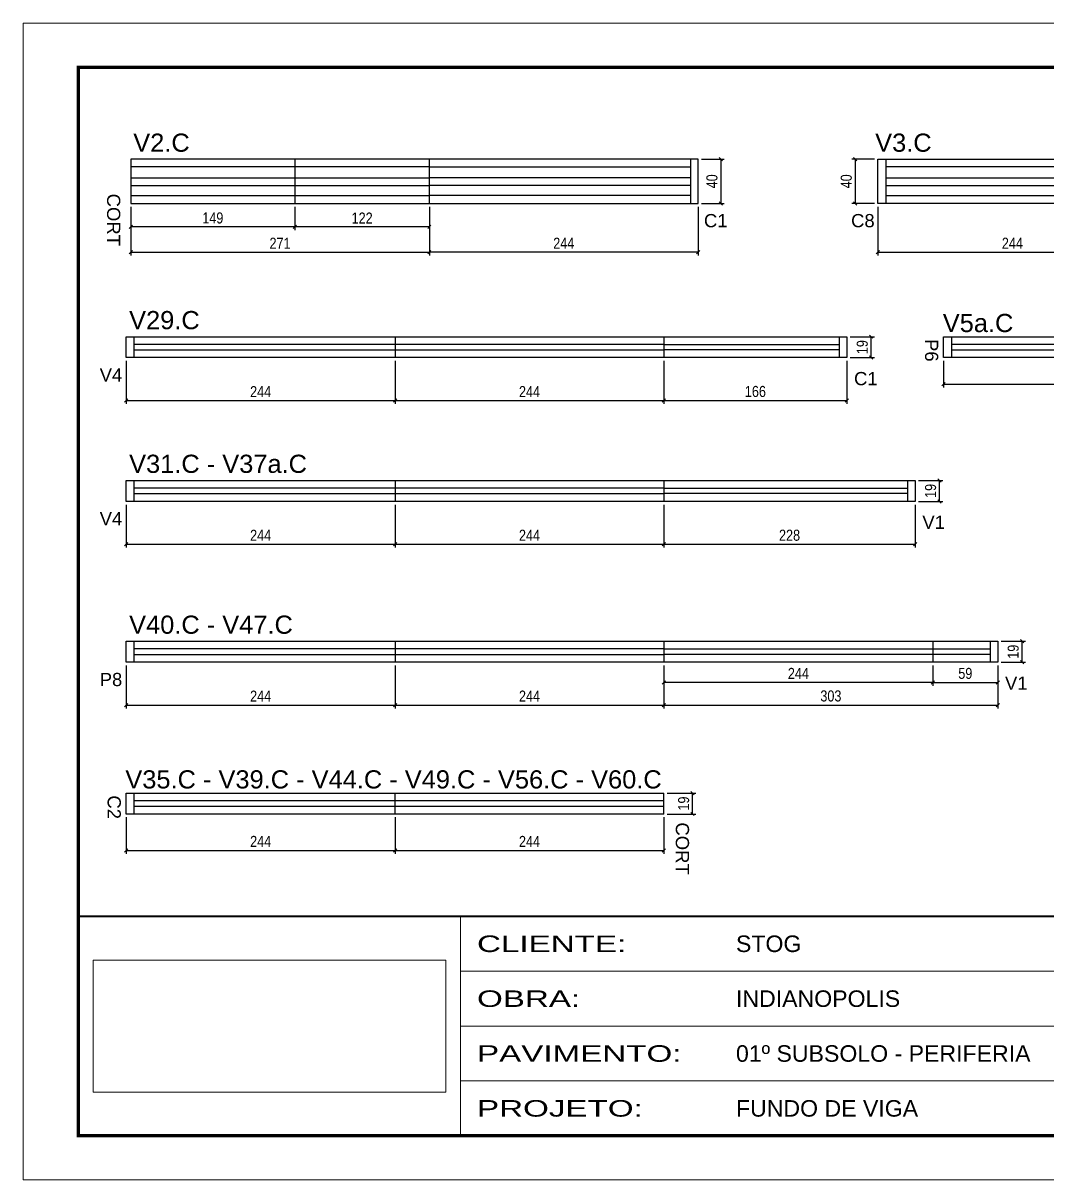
# Model space of a CAD drawing. Extents: x -1206 to 6684, y -2991 to 10691.
# Drawn here: x 71 to 1001, y -2991 to -1941 of the extents above; entities that cross this region are included whole.
import ezdxf
from ezdxf.enums import TextEntityAlignment as Align

# ---------------------------------------------------------------- set-up
doc = ezdxf.new("R2010")
doc.units = 0
doc.linetypes.add('CONTINUO', pattern=[0])
doc.layers.get('0').update_dxf_attribs({"color": 50})
for name, color, linetype in [('5', 5, 'Continuous'), ('COTA', 241, 'Continuous'), ('NOMENCLATURA', 7, 'Continuous'), ('Painéis', 200, 'Continuous'), ('SARR_2.2x7', 40, 'Continuous'), ('TEXTO', 3, 'Continuous')]:
    doc.layers.add(name, color=color, linetype=linetype)
doc.layers.add('Folhas', color=255, linetype='Continuous', lineweight=9)
doc.styles.add('ARIAL', font='arial.ttf')
doc.styles.add('COTA TECNICA', font='techl___.ttf', dxfattribs={"height": 10})
doc.styles.add('COTA TECNICA-50', font='techl___.ttf', dxfattribs={"height": 10})
doc.styles.get("Standard").update_dxf_attribs({"font": 'arial.ttf'})
doc.styles.add('Tecnologia', font='')
doc.styles.get('Tecnologia').set_extended_font_data('Forgotten Futurist')
doc.dimstyles.new('COTA PAINEL-50', dxfattribs={"dimtxt": 10, "dimasz": 3, "dimexe": 3, "dimexo": 3, "dimgap": 3, "dimtad": 1, "dimdec": 1, "dimzin": 9, "dimdsep": 46, "dimtxsty": 'COTA TECNICA-50', "dimblk1": 'OBLIQUE', "dimblk2": 'OBLIQUE', "dimsah": 1, "dimcen": 0.9, "dimclrd": 4, "dimclre": 4, "dimclrt": 240, "dimadec": 1, "dimazin": 3, "dimtfac": 1, "dimtdec": 1, "dimtmove": 0, "dimatfit": 3, "dimfxl": 1, "dimtolj": 1, "dimtzin": 12, "dimarcsym": 0})
doc.dimstyles.new('PAINEL', dxfattribs={"dimtxt": 10, "dimasz": 3, "dimexe": 3, "dimexo": 3, "dimgap": 3, "dimtad": 1, "dimdec": 1, "dimzin": 12, "dimdsep": 46, "dimtxsty": 'COTA TECNICA', "dimblk1": 'OBLIQUE', "dimblk2": 'OBLIQUE', "dimsah": 1, "dimcen": 0.9, "dimclrd": 4, "dimclre": 4, "dimclrt": 240, "dimadec": 1, "dimazin": 3, "dimtfac": 1, "dimtdec": 1, "dimtmove": 0, "dimatfit": 3, "dimfxl": 1, "dimtolj": 1, "dimtzin": 12, "dimarcsym": 0})
picture_1 = doc.add_image_def('image1.jpg', size_in_pixel=(1600, 599))

# ---------------------------------------------------------------- blocks, each defined once
blk = doc.blocks.new('9999999999')
at = {"color": 30, "linetype": 'CONTINUO'}
for p, q in [((396.9, 40), (396.9, 239.2)), ((396.9, 189.4), (1455.5, 189.4)), ((396.9, 139.6), (1455.5, 139.6)), ((396.9, 89.8), (1330.4, 89.8))]:
    blk.add_line(p, q, dxfattribs=at)
at = {"color": 30, "linetype": 'CONTINUO', "const_width": 2}
blk.add_lwpolyline([(1455.5, 97), (1455.5, 239.2), (50, 239.2), (50, 40), (1396.2, 40)], dxfattribs=at)
at = {"layer": 'Folhas'}
blk.add_lwpolyline([(0, 0), (1485, 0), (1485, 1050), (0, 1050)], close=True, dxfattribs=at)
at = {"layer": 'Folhas', "color": 30, "const_width": 3}
blk.add_lwpolyline([(1396.2, 1010), (50, 1010), (50, 40), (1396.2, 40)], dxfattribs=at)
at = {"layer": 'TEXTO', "color": 7, "style": 'Tecnologia', "width": 1.5}
for s, p in [('CLIENTE:', (411.9, 214.3)), ('OBRA:', (411.9, 164.5)), ('PAVIMENTO:', (411.9, 114.7)), ('PROJETO:', (411.9, 64.9))]:
    blk.add_text(s, height=15, dxfattribs=at).set_placement(p, align=Align.MIDDLE_LEFT)
at = {"layer": 'TEXTO', "color": 7, "linetype": 'Continuous', "ltscale": 5, "style": 'ARIAL'}
for s, p in [('STOG', (646.9, 214.3)), ('INDIANOPOLIS', (646.9, 164.5)), ('01º SUBSOLO - PERIFERIA', (646.9, 114.7)), ('FUNDO DE VIGA', (646.9, 64.9))]:
    blk.add_text(s, height=15, dxfattribs=at).set_placement(p, align=Align.MIDDLE_LEFT)
image = blk.add_image(picture_1, insert=(63.5, 79.7), size_in_units=(320, 119.8))
image.dxf.flags = 7
blk = doc.blocks.new('_Oblique')
at = {"color": 0, "linetype": 'ByBlock', "lineweight": -2}
blk.add_line((-0.5, -0.5), (0.5, 0.5), dxfattribs=at)
blk = doc.blocks.new('*D437')
at = {"layer": 'COTA', "color": 4, "linetype": 'ByBlock', "lineweight": -2, "transparency": 16777216}
for p, q in [((440.1, -2108.1), (440.1, -2152.4)), ((684.1, -2108.1), (684.1, -2152.4)), ((684.1, -2149.4), (440.1, -2149.4))]:
    blk.add_line(p, q, dxfattribs=at)
at = {"layer": 'Defpoints', "color": 0, "linetype": 'ByBlock', "transparency": 16777216}
for p in [(440.1, -2105.1), (684.1, -2105.1), (440.1, -2149.4)]:
    blk.add_point(p, dxfattribs=at)
at = {"layer": 'COTA', "color": 4, "linetype": 'ByBlock', "lineweight": -2, "transparency": 16777216, "xscale": 3, "yscale": 3, "zscale": 3, "rotation": 180}
blk.add_blockref('_Oblique', (440.1, -2149.4), dxfattribs=at)
at = {"layer": 'COTA', "color": 4, "linetype": 'ByBlock', "lineweight": -2, "transparency": 16777216, "xscale": 3, "yscale": 3, "zscale": 3}
blk.add_blockref('_Oblique', (684.1, -2149.4), dxfattribs=at)
at = {"layer": 'COTA', "color": 240, "linetype": 'ByBlock', "transparency": 16777216, "insert": (562.1, -2141.3), "char_height": 10, "attachment_point": 5, "style": 'COTA TECNICA-50'}
blk.add_mtext('\\A1;244', dxfattribs=at)
blk = doc.blocks.new('*D438')
at = {"layer": 'COTA', "color": 4, "linetype": 'ByBlock', "lineweight": -2, "transparency": 16777216}
for p, q in [((318.1, -2108.1), (318.1, -2129.5)), ((440.1, -2108.1), (440.1, -2129.5)), ((440.1, -2126.5), (318.1, -2126.5))]:
    blk.add_line(p, q, dxfattribs=at)
at = {"layer": 'Defpoints', "color": 0, "linetype": 'ByBlock', "transparency": 16777216}
for p in [(318.1, -2105.1), (440.1, -2105.1), (318.1, -2126.5)]:
    blk.add_point(p, dxfattribs=at)
at = {"layer": 'COTA', "color": 4, "linetype": 'ByBlock', "lineweight": -2, "transparency": 16777216, "xscale": 3, "yscale": 3, "zscale": 3, "rotation": 180}
blk.add_blockref('_Oblique', (318.1, -2126.5), dxfattribs=at)
at = {"layer": 'COTA', "color": 4, "linetype": 'ByBlock', "lineweight": -2, "transparency": 16777216, "xscale": 3, "yscale": 3, "zscale": 3}
blk.add_blockref('_Oblique', (440.1, -2126.5), dxfattribs=at)
at = {"layer": 'COTA', "color": 240, "linetype": 'ByBlock', "transparency": 16777216, "insert": (379.1, -2118.4), "char_height": 10, "attachment_point": 5, "style": 'COTA TECNICA-50'}
blk.add_mtext('\\A1;122', dxfattribs=at)
blk = doc.blocks.new('*D439')
at = {"layer": 'COTA', "color": 4, "lineweight": -2, "transparency": 16777216}
for p, q in [((169.1, -2108.1), (169.1, -2129.5)), ((318.1, -2108.1), (318.1, -2129.5)), ((318.1, -2126.5), (169.1, -2126.5))]:
    blk.add_line(p, q, dxfattribs=at)
at = {"layer": 'Defpoints', "color": 0, "transparency": 16777216}
for p in [(169.1, -2105.1), (318.1, -2105.1), (169.1, -2126.5)]:
    blk.add_point(p, dxfattribs=at)
at = {"layer": 'COTA', "color": 4, "lineweight": -2, "transparency": 16777216, "xscale": 3, "yscale": 3, "zscale": 3, "rotation": 180}
blk.add_blockref('_Oblique', (169.1, -2126.5), dxfattribs=at)
at = {"layer": 'COTA', "color": 4, "lineweight": -2, "transparency": 16777216, "xscale": 3, "yscale": 3, "zscale": 3}
blk.add_blockref('_Oblique', (318.1, -2126.5), dxfattribs=at)
at = {"layer": 'COTA', "color": 240, "transparency": 16777216, "insert": (243.6, -2118.4), "char_height": 10, "attachment_point": 5, "style": 'COTA TECNICA-50'}
blk.add_mtext('\\A1;149', dxfattribs=at)
blk = doc.blocks.new('*D436')
at = {"layer": 'COTA', "color": 4, "lineweight": -2, "transparency": 16777216}
for p, q in [((169.1, -2121.8), (169.1, -2152.4)), ((440.1, -2121.8), (440.1, -2152.4)), ((169.1, -2149.4), (440.1, -2149.4))]:
    blk.add_line(p, q, dxfattribs=at)
at = {"layer": 'Defpoints', "color": 0, "transparency": 16777216}
for p in [(169.1, -2118.8), (440.1, -2118.8), (440.1, -2149.4)]:
    blk.add_point(p, dxfattribs=at)
at = {"layer": 'COTA', "color": 4, "lineweight": -2, "transparency": 16777216, "xscale": 3, "yscale": 3, "zscale": 3, "rotation": 180}
blk.add_blockref('_Oblique', (169.1, -2149.4), dxfattribs=at)
at = {"layer": 'COTA', "color": 4, "lineweight": -2, "transparency": 16777216, "xscale": 3, "yscale": 3, "zscale": 3}
blk.add_blockref('_Oblique', (440.1, -2149.4), dxfattribs=at)
at = {"layer": 'COTA', "color": 240, "transparency": 16777216, "insert": (304.6, -2141.3), "char_height": 10, "attachment_point": 5, "style": 'COTA TECNICA-50'}
blk.add_mtext('\\A1;271', dxfattribs=at)
blk = doc.blocks.new('*D440')
at = {"layer": 'COTA', "color": 4, "lineweight": -2, "transparency": 16777216}
for p, q in [((687.1, -2065.1), (707.7, -2065.1)), ((704.7, -2065.1), (704.7, -2105.1)), ((687.1, -2105.1), (707.7, -2105.1))]:
    blk.add_line(p, q, dxfattribs=at)
at = {"layer": 'Defpoints', "color": 0, "transparency": 16777216}
for p in [(684.1, -2065.1), (684.1, -2105.1), (704.7, -2105.1)]:
    blk.add_point(p, dxfattribs=at)
at = {"layer": 'COTA', "color": 4, "lineweight": -2, "transparency": 16777216, "xscale": 3, "yscale": 3, "zscale": 3}
for p, rotation in [((704.7, -2065.1), 90), ((704.7, -2105.1), 270)]:
    blk.add_blockref('_Oblique', p, dxfattribs=dict(at, rotation=rotation))
at = {"layer": 'COTA', "color": 240, "transparency": 16777216, "insert": (696.6, -2085.1), "char_height": 10, "attachment_point": 5, "rotation": 90, "style": 'COTA TECNICA-50'}
blk.add_mtext('\\A1;40', dxfattribs=at)
blk = doc.blocks.new('*D443')
at = {"layer": 'COTA', "color": 4, "linetype": 'ByBlock', "lineweight": -2, "transparency": 16777216}
for p, q in [((847.2, -2108.1), (847.2, -2152.4)), ((1091.2, -2108.1), (1091.2, -2152.4)), ((847.2, -2149.4), (1091.2, -2149.4))]:
    blk.add_line(p, q, dxfattribs=at)
at = {"layer": 'Defpoints', "color": 0, "linetype": 'ByBlock', "transparency": 16777216}
for p in [(847.2, -2105.1), (1091.2, -2105.1), (1091.2, -2149.4)]:
    blk.add_point(p, dxfattribs=at)
at = {"layer": 'COTA', "color": 4, "linetype": 'ByBlock', "lineweight": -2, "transparency": 16777216, "xscale": 3, "yscale": 3, "zscale": 3, "rotation": 180}
blk.add_blockref('_Oblique', (847.2, -2149.4), dxfattribs=at)
at = {"layer": 'COTA', "color": 4, "linetype": 'ByBlock', "lineweight": -2, "transparency": 16777216, "xscale": 3, "yscale": 3, "zscale": 3}
blk.add_blockref('_Oblique', (1091.2, -2149.4), dxfattribs=at)
at = {"layer": 'COTA', "color": 240, "linetype": 'ByBlock', "transparency": 16777216, "insert": (969.2, -2141.3), "char_height": 10, "attachment_point": 5, "style": 'COTA TECNICA-50'}
blk.add_mtext('\\A1;244', dxfattribs=at)
blk = doc.blocks.new('*D447')
at = {"layer": 'COTA', "color": 4, "lineweight": -2, "transparency": 16777216}
for p, q in [((844.2, -2065.1), (823.6, -2065.1)), ((826.6, -2065.1), (826.6, -2105.1)), ((844.2, -2105.1), (823.6, -2105.1))]:
    blk.add_line(p, q, dxfattribs=at)
at = {"layer": 'Defpoints', "color": 0, "transparency": 16777216}
for p in [(847.2, -2065.1), (826.6, -2105.1), (847.2, -2105.1)]:
    blk.add_point(p, dxfattribs=at)
at = {"layer": 'COTA', "color": 4, "lineweight": -2, "transparency": 16777216, "xscale": 3, "yscale": 3, "zscale": 3}
for p, rotation in [((826.6, -2065.1), 90), ((826.6, -2105.1), 270)]:
    blk.add_blockref('_Oblique', p, dxfattribs=dict(at, rotation=rotation))
at = {"layer": 'COTA', "color": 240, "transparency": 16777216, "insert": (818.5, -2085.1), "char_height": 10, "attachment_point": 5, "rotation": 90, "style": 'COTA TECNICA-50'}
blk.add_mtext('\\A1;40', dxfattribs=at)
blk = doc.blocks.new('*D448')
at = {"layer": 'COTA', "color": 4, "linetype": 'ByBlock', "lineweight": -2, "transparency": 16777216}
for p, q in [((165, -2248.1), (165, -2287)), ((409, -2248.1), (409, -2287)), ((165, -2284), (409, -2284))]:
    blk.add_line(p, q, dxfattribs=at)
at = {"layer": 'Defpoints', "color": 0, "linetype": 'ByBlock', "transparency": 16777216}
for p in [(165, -2245.1), (409, -2245.1), (409, -2284)]:
    blk.add_point(p, dxfattribs=at)
at = {"layer": 'COTA', "color": 4, "linetype": 'ByBlock', "lineweight": -2, "transparency": 16777216, "xscale": 3, "yscale": 3, "zscale": 3, "rotation": 180}
blk.add_blockref('_Oblique', (165, -2284), dxfattribs=at)
at = {"layer": 'COTA', "color": 4, "linetype": 'ByBlock', "lineweight": -2, "transparency": 16777216, "xscale": 3, "yscale": 3, "zscale": 3}
blk.add_blockref('_Oblique', (409, -2284), dxfattribs=at)
at = {"layer": 'COTA', "color": 240, "linetype": 'ByBlock', "transparency": 16777216, "insert": (287, -2276), "char_height": 10, "attachment_point": 5, "style": 'COTA TECNICA-50'}
blk.add_mtext('\\A1;244', dxfattribs=at)
blk = doc.blocks.new('*D449')
at = {"layer": 'COTA', "color": 4, "linetype": 'ByBlock', "lineweight": -2, "transparency": 16777216}
for p, q in [((409, -2248.1), (409, -2287)), ((653, -2248.1), (653, -2287)), ((409, -2284), (653, -2284))]:
    blk.add_line(p, q, dxfattribs=at)
at = {"layer": 'Defpoints', "color": 0, "linetype": 'ByBlock', "transparency": 16777216}
for p in [(409, -2245.1), (653, -2245.1), (653, -2284)]:
    blk.add_point(p, dxfattribs=at)
at = {"layer": 'COTA', "color": 4, "linetype": 'ByBlock', "lineweight": -2, "transparency": 16777216, "xscale": 3, "yscale": 3, "zscale": 3, "rotation": 180}
blk.add_blockref('_Oblique', (409, -2284), dxfattribs=at)
at = {"layer": 'COTA', "color": 4, "linetype": 'ByBlock', "lineweight": -2, "transparency": 16777216, "xscale": 3, "yscale": 3, "zscale": 3}
blk.add_blockref('_Oblique', (653, -2284), dxfattribs=at)
at = {"layer": 'COTA', "color": 240, "linetype": 'ByBlock', "transparency": 16777216, "insert": (531, -2276), "char_height": 10, "attachment_point": 5, "style": 'COTA TECNICA-50'}
blk.add_mtext('\\A1;244', dxfattribs=at)
blk = doc.blocks.new('*D450')
at = {"layer": 'COTA', "color": 4, "lineweight": -2, "transparency": 16777216}
for p, q in [((822, -2226.1), (844.1, -2226.1)), ((841.1, -2245.1), (841.1, -2226.1)), ((822, -2245.1), (844.1, -2245.1))]:
    blk.add_line(p, q, dxfattribs=at)
at = {"layer": 'Defpoints', "color": 0, "transparency": 16777216}
for p in [(819, -2226.1), (841.1, -2226.1), (819, -2245.1)]:
    blk.add_point(p, dxfattribs=at)
at = {"layer": 'COTA', "color": 4, "lineweight": -2, "transparency": 16777216, "xscale": 3, "yscale": 3, "zscale": 3}
for p, rotation in [((841.1, -2226.1), 90), ((841.1, -2245.1), 270)]:
    blk.add_blockref('_Oblique', p, dxfattribs=dict(at, rotation=rotation))
at = {"layer": 'COTA', "color": 240, "transparency": 16777216, "insert": (833, -2235.6), "char_height": 10, "attachment_point": 5, "rotation": 90, "style": 'COTA TECNICA'}
blk.add_mtext('\\A1;19', dxfattribs=at)
blk = doc.blocks.new('*D451')
at = {"layer": 'COTA', "color": 4, "lineweight": -2, "transparency": 16777216}
for p, q in [((653, -2248.1), (653, -2287)), ((819, -2248.1), (819, -2287)), ((653, -2284), (819, -2284))]:
    blk.add_line(p, q, dxfattribs=at)
at = {"layer": 'Defpoints', "color": 0, "transparency": 16777216}
for p in [(653, -2245.1), (819, -2245.1), (819, -2284)]:
    blk.add_point(p, dxfattribs=at)
at = {"layer": 'COTA', "color": 4, "lineweight": -2, "transparency": 16777216, "xscale": 3, "yscale": 3, "zscale": 3, "rotation": 180}
blk.add_blockref('_Oblique', (653, -2284), dxfattribs=at)
at = {"layer": 'COTA', "color": 4, "lineweight": -2, "transparency": 16777216, "xscale": 3, "yscale": 3, "zscale": 3}
blk.add_blockref('_Oblique', (819, -2284), dxfattribs=at)
at = {"layer": 'COTA', "color": 240, "transparency": 16777216, "insert": (736, -2275.9), "char_height": 10, "attachment_point": 5, "style": 'COTA TECNICA-50'}
blk.add_mtext('\\A1;166', dxfattribs=at)
blk = doc.blocks.new('*D455')
at = {"layer": 'COTA', "color": 4, "linetype": 'ByBlock', "lineweight": -2, "transparency": 16777216}
for p, q in [((165, -2378.6), (165, -2417.5)), ((409, -2378.6), (409, -2417.5)), ((165, -2414.5), (409, -2414.5))]:
    blk.add_line(p, q, dxfattribs=at)
at = {"layer": 'Defpoints', "color": 0, "linetype": 'ByBlock', "transparency": 16777216}
for p in [(165, -2375.6), (409, -2375.6), (409, -2414.5)]:
    blk.add_point(p, dxfattribs=at)
at = {"layer": 'COTA', "color": 4, "linetype": 'ByBlock', "lineweight": -2, "transparency": 16777216, "xscale": 3, "yscale": 3, "zscale": 3, "rotation": 180}
blk.add_blockref('_Oblique', (165, -2414.5), dxfattribs=at)
at = {"layer": 'COTA', "color": 4, "linetype": 'ByBlock', "lineweight": -2, "transparency": 16777216, "xscale": 3, "yscale": 3, "zscale": 3}
blk.add_blockref('_Oblique', (409, -2414.5), dxfattribs=at)
at = {"layer": 'COTA', "color": 240, "linetype": 'ByBlock', "transparency": 16777216, "insert": (287, -2406.4), "char_height": 10, "attachment_point": 5, "style": 'COTA TECNICA-50'}
blk.add_mtext('\\A1;244', dxfattribs=at)
blk = doc.blocks.new('*D456')
at = {"layer": 'COTA', "color": 4, "linetype": 'ByBlock', "lineweight": -2, "transparency": 16777216}
for p, q in [((409, -2378.6), (409, -2417.5)), ((653, -2378.6), (653, -2417.5)), ((409, -2414.5), (653, -2414.5))]:
    blk.add_line(p, q, dxfattribs=at)
at = {"layer": 'Defpoints', "color": 0, "linetype": 'ByBlock', "transparency": 16777216}
for p in [(409, -2375.6), (653, -2375.6), (653, -2414.5)]:
    blk.add_point(p, dxfattribs=at)
at = {"layer": 'COTA', "color": 4, "linetype": 'ByBlock', "lineweight": -2, "transparency": 16777216, "xscale": 3, "yscale": 3, "zscale": 3, "rotation": 180}
blk.add_blockref('_Oblique', (409, -2414.5), dxfattribs=at)
at = {"layer": 'COTA', "color": 4, "linetype": 'ByBlock', "lineweight": -2, "transparency": 16777216, "xscale": 3, "yscale": 3, "zscale": 3}
blk.add_blockref('_Oblique', (653, -2414.5), dxfattribs=at)
at = {"layer": 'COTA', "color": 240, "linetype": 'ByBlock', "transparency": 16777216, "insert": (531, -2406.4), "char_height": 10, "attachment_point": 5, "style": 'COTA TECNICA-50'}
blk.add_mtext('\\A1;244', dxfattribs=at)
blk = doc.blocks.new('*D457')
at = {"layer": 'COTA', "color": 4, "lineweight": -2, "transparency": 16777216}
for p, q in [((884, -2356.6), (906.1, -2356.6)), ((903.1, -2375.6), (903.1, -2356.6)), ((884, -2375.6), (906.1, -2375.6))]:
    blk.add_line(p, q, dxfattribs=at)
at = {"layer": 'Defpoints', "color": 0, "transparency": 16777216}
for p in [(881, -2356.6), (903.1, -2356.6), (881, -2375.6)]:
    blk.add_point(p, dxfattribs=at)
at = {"layer": 'COTA', "color": 4, "lineweight": -2, "transparency": 16777216, "xscale": 3, "yscale": 3, "zscale": 3}
for p, rotation in [((903.1, -2356.6), 90), ((903.1, -2375.6), 270)]:
    blk.add_blockref('_Oblique', p, dxfattribs=dict(at, rotation=rotation))
at = {"layer": 'COTA', "color": 240, "transparency": 16777216, "insert": (895, -2366.1), "char_height": 10, "attachment_point": 5, "rotation": 90, "style": 'COTA TECNICA'}
blk.add_mtext('\\A1;19', dxfattribs=at)
blk = doc.blocks.new('*D458')
at = {"layer": 'COTA', "color": 4, "lineweight": -2, "transparency": 16777216}
for p, q in [((653, -2378.6), (653, -2417.5)), ((881, -2378.6), (881, -2417.5)), ((653, -2414.5), (881, -2414.5))]:
    blk.add_line(p, q, dxfattribs=at)
at = {"layer": 'Defpoints', "color": 0, "transparency": 16777216}
for p in [(653, -2375.6), (881, -2375.6), (881, -2414.5)]:
    blk.add_point(p, dxfattribs=at)
at = {"layer": 'COTA', "color": 4, "lineweight": -2, "transparency": 16777216, "xscale": 3, "yscale": 3, "zscale": 3, "rotation": 180}
blk.add_blockref('_Oblique', (653, -2414.5), dxfattribs=at)
at = {"layer": 'COTA', "color": 4, "lineweight": -2, "transparency": 16777216, "xscale": 3, "yscale": 3, "zscale": 3}
blk.add_blockref('_Oblique', (881, -2414.5), dxfattribs=at)
at = {"layer": 'COTA', "color": 240, "transparency": 16777216, "insert": (767, -2406.4), "char_height": 10, "attachment_point": 5, "style": 'COTA TECNICA-50'}
blk.add_mtext('\\A1;228', dxfattribs=at)
blk = doc.blocks.new('*D460')
at = {"layer": 'COTA', "color": 4, "linetype": 'ByBlock', "lineweight": -2, "transparency": 16777216}
for p, q in [((165, -2524.6), (165, -2563.5)), ((409, -2524.6), (409, -2563.5)), ((165, -2560.5), (409, -2560.5))]:
    blk.add_line(p, q, dxfattribs=at)
at = {"layer": 'Defpoints', "color": 0, "linetype": 'ByBlock', "transparency": 16777216}
for p in [(165, -2521.6), (409, -2521.6), (409, -2560.5)]:
    blk.add_point(p, dxfattribs=at)
at = {"layer": 'COTA', "color": 4, "linetype": 'ByBlock', "lineweight": -2, "transparency": 16777216, "xscale": 3, "yscale": 3, "zscale": 3, "rotation": 180}
blk.add_blockref('_Oblique', (165, -2560.5), dxfattribs=at)
at = {"layer": 'COTA', "color": 4, "linetype": 'ByBlock', "lineweight": -2, "transparency": 16777216, "xscale": 3, "yscale": 3, "zscale": 3}
blk.add_blockref('_Oblique', (409, -2560.5), dxfattribs=at)
at = {"layer": 'COTA', "color": 240, "linetype": 'ByBlock', "transparency": 16777216, "insert": (287, -2552.4), "char_height": 10, "attachment_point": 5, "style": 'COTA TECNICA-50'}
blk.add_mtext('\\A1;244', dxfattribs=at)
blk = doc.blocks.new('*D461')
at = {"layer": 'COTA', "color": 4, "linetype": 'ByBlock', "lineweight": -2, "transparency": 16777216}
for p, q in [((409, -2524.6), (409, -2563.5)), ((653, -2524.6), (653, -2563.5)), ((409, -2560.5), (653, -2560.5))]:
    blk.add_line(p, q, dxfattribs=at)
at = {"layer": 'Defpoints', "color": 0, "linetype": 'ByBlock', "transparency": 16777216}
for p in [(409, -2521.6), (653, -2521.6), (653, -2560.5)]:
    blk.add_point(p, dxfattribs=at)
at = {"layer": 'COTA', "color": 4, "linetype": 'ByBlock', "lineweight": -2, "transparency": 16777216, "xscale": 3, "yscale": 3, "zscale": 3, "rotation": 180}
blk.add_blockref('_Oblique', (409, -2560.5), dxfattribs=at)
at = {"layer": 'COTA', "color": 4, "linetype": 'ByBlock', "lineweight": -2, "transparency": 16777216, "xscale": 3, "yscale": 3, "zscale": 3}
blk.add_blockref('_Oblique', (653, -2560.5), dxfattribs=at)
at = {"layer": 'COTA', "color": 240, "linetype": 'ByBlock', "transparency": 16777216, "insert": (531, -2552.4), "char_height": 10, "attachment_point": 5, "style": 'COTA TECNICA-50'}
blk.add_mtext('\\A1;244', dxfattribs=at)
blk = doc.blocks.new('*D462')
at = {"layer": 'COTA', "color": 4, "lineweight": -2, "transparency": 16777216}
for p, q in [((959, -2502.6), (981.1, -2502.6)), ((978.1, -2521.6), (978.1, -2502.6)), ((959, -2521.6), (981.1, -2521.6))]:
    blk.add_line(p, q, dxfattribs=at)
at = {"layer": 'Defpoints', "color": 0, "transparency": 16777216}
for p in [(956, -2502.6), (978.1, -2502.6), (956, -2521.6)]:
    blk.add_point(p, dxfattribs=at)
at = {"layer": 'COTA', "color": 4, "lineweight": -2, "transparency": 16777216, "xscale": 3, "yscale": 3, "zscale": 3}
for p, rotation in [((978.1, -2502.6), 90), ((978.1, -2521.6), 270)]:
    blk.add_blockref('_Oblique', p, dxfattribs=dict(at, rotation=rotation))
at = {"layer": 'COTA', "color": 240, "transparency": 16777216, "insert": (970, -2512.1), "char_height": 10, "attachment_point": 5, "rotation": 90, "style": 'COTA TECNICA'}
blk.add_mtext('\\A1;19', dxfattribs=at)
blk = doc.blocks.new('*D463')
at = {"layer": 'COTA', "color": 4, "lineweight": -2, "transparency": 16777216}
for p, q in [((653, -2524.6), (653, -2563.5)), ((956, -2524.6), (956, -2563.5)), ((653, -2560.5), (956, -2560.5))]:
    blk.add_line(p, q, dxfattribs=at)
at = {"layer": 'Defpoints', "color": 0, "transparency": 16777216}
for p in [(653, -2521.6), (956, -2521.6), (956, -2560.5)]:
    blk.add_point(p, dxfattribs=at)
at = {"layer": 'COTA', "color": 4, "lineweight": -2, "transparency": 16777216, "xscale": 3, "yscale": 3, "zscale": 3, "rotation": 180}
blk.add_blockref('_Oblique', (653, -2560.5), dxfattribs=at)
at = {"layer": 'COTA', "color": 4, "lineweight": -2, "transparency": 16777216, "xscale": 3, "yscale": 3, "zscale": 3}
blk.add_blockref('_Oblique', (956, -2560.5), dxfattribs=at)
at = {"layer": 'COTA', "color": 240, "transparency": 16777216, "insert": (804.5, -2552.3), "char_height": 10, "attachment_point": 5, "style": 'COTA TECNICA-50'}
blk.add_mtext('\\A1;303', dxfattribs=at)
blk = doc.blocks.new('*D464')
at = {"layer": 'COTA', "color": 4, "lineweight": -2, "transparency": 16777216}
for p, q in [((897, -2524.6), (897, -2542.9)), ((956, -2524.6), (956, -2542.9)), ((897, -2539.9), (956, -2539.9))]:
    blk.add_line(p, q, dxfattribs=at)
at = {"layer": 'Defpoints', "color": 0, "transparency": 16777216}
for p in [(897, -2521.6), (956, -2521.6), (956, -2539.9)]:
    blk.add_point(p, dxfattribs=at)
at = {"layer": 'COTA', "color": 4, "lineweight": -2, "transparency": 16777216, "xscale": 3, "yscale": 3, "zscale": 3, "rotation": 180}
blk.add_blockref('_Oblique', (897, -2539.9), dxfattribs=at)
at = {"layer": 'COTA', "color": 4, "lineweight": -2, "transparency": 16777216, "xscale": 3, "yscale": 3, "zscale": 3}
blk.add_blockref('_Oblique', (956, -2539.9), dxfattribs=at)
at = {"layer": 'COTA', "color": 240, "transparency": 16777216, "insert": (926.5, -2531.8), "char_height": 10, "attachment_point": 5, "style": 'COTA TECNICA-50'}
blk.add_mtext('\\A1;59', dxfattribs=at)
blk = doc.blocks.new('*D465')
at = {"layer": 'COTA', "color": 4, "lineweight": -2, "transparency": 16777216}
for p, q in [((653, -2524.6), (653, -2542.9)), ((897, -2524.6), (897, -2542.9)), ((897, -2539.9), (653, -2539.9))]:
    blk.add_line(p, q, dxfattribs=at)
at = {"layer": 'Defpoints', "color": 0, "transparency": 16777216}
for p in [(653, -2521.6), (897, -2521.6), (653, -2539.9)]:
    blk.add_point(p, dxfattribs=at)
at = {"layer": 'COTA', "color": 4, "lineweight": -2, "transparency": 16777216, "xscale": 3, "yscale": 3, "zscale": 3, "rotation": 180}
blk.add_blockref('_Oblique', (653, -2539.9), dxfattribs=at)
at = {"layer": 'COTA', "color": 4, "lineweight": -2, "transparency": 16777216, "xscale": 3, "yscale": 3, "zscale": 3}
blk.add_blockref('_Oblique', (897, -2539.9), dxfattribs=at)
at = {"layer": 'COTA', "color": 240, "transparency": 16777216, "insert": (775, -2531.8), "char_height": 10, "attachment_point": 5, "style": 'COTA TECNICA-50'}
blk.add_mtext('\\A1;244', dxfattribs=at)
blk = doc.blocks.new('*D479')
at = {"layer": 'COTA', "color": 4, "lineweight": -2, "transparency": 16777216}
for p, q in [((906.8, -2248.1), (906.8, -2272.2)), ((1150.8, -2248.1), (1150.8, -2272.2)), ((906.8, -2269.2), (1150.8, -2269.2))]:
    blk.add_line(p, q, dxfattribs=at)
at = {"layer": 'Defpoints', "color": 0, "transparency": 16777216}
for p in [(906.8, -2245.1), (1150.8, -2245.1), (1150.8, -2269.2)]:
    blk.add_point(p, dxfattribs=at)
at = {"layer": 'COTA', "color": 4, "lineweight": -2, "transparency": 16777216, "xscale": 3, "yscale": 3, "zscale": 3, "rotation": 180}
blk.add_blockref('_Oblique', (906.8, -2269.2), dxfattribs=at)
at = {"layer": 'COTA', "color": 4, "lineweight": -2, "transparency": 16777216, "xscale": 3, "yscale": 3, "zscale": 3}
blk.add_blockref('_Oblique', (1150.8, -2269.2), dxfattribs=at)
at = {"layer": 'COTA', "color": 240, "transparency": 16777216, "insert": (1028.8, -2261.1), "char_height": 10, "attachment_point": 5, "style": 'COTA TECNICA'}
blk.add_mtext('\\A1;244', dxfattribs=at)
blk = doc.blocks.new('*D484')
at = {"layer": 'COTA', "color": 4, "lineweight": -2, "transparency": 16777216}
for p, q in [((165, -2662.4), (165, -2695.4)), ((409, -2662.4), (409, -2695.4)), ((165, -2692.4), (409, -2692.4))]:
    blk.add_line(p, q, dxfattribs=at)
at = {"layer": 'Defpoints', "color": 0, "transparency": 16777216}
for p in [(165, -2659.4), (409, -2659.4), (409, -2692.4)]:
    blk.add_point(p, dxfattribs=at)
at = {"layer": 'COTA', "color": 4, "lineweight": -2, "transparency": 16777216, "xscale": 3, "yscale": 3, "zscale": 3, "rotation": 180}
blk.add_blockref('_Oblique', (165, -2692.4), dxfattribs=at)
at = {"layer": 'COTA', "color": 4, "lineweight": -2, "transparency": 16777216, "xscale": 3, "yscale": 3, "zscale": 3}
blk.add_blockref('_Oblique', (409, -2692.4), dxfattribs=at)
at = {"layer": 'COTA', "color": 240, "transparency": 16777216, "insert": (287, -2684.3), "char_height": 10, "attachment_point": 5, "style": 'COTA TECNICA'}
blk.add_mtext('\\A1;244', dxfattribs=at)
blk = doc.blocks.new('*D485')
at = {"layer": 'COTA', "color": 4, "lineweight": -2, "transparency": 16777216}
for p, q in [((409, -2662.4), (409, -2695.4)), ((653, -2662.4), (653, -2695.4)), ((409, -2692.4), (653, -2692.4))]:
    blk.add_line(p, q, dxfattribs=at)
at = {"layer": 'Defpoints', "color": 0, "transparency": 16777216}
for p in [(409, -2659.4), (653, -2659.4), (653, -2692.4)]:
    blk.add_point(p, dxfattribs=at)
at = {"layer": 'COTA', "color": 4, "lineweight": -2, "transparency": 16777216, "xscale": 3, "yscale": 3, "zscale": 3, "rotation": 180}
blk.add_blockref('_Oblique', (409, -2692.4), dxfattribs=at)
at = {"layer": 'COTA', "color": 4, "lineweight": -2, "transparency": 16777216, "xscale": 3, "yscale": 3, "zscale": 3}
blk.add_blockref('_Oblique', (653, -2692.4), dxfattribs=at)
at = {"layer": 'COTA', "color": 240, "transparency": 16777216, "insert": (531, -2684.3), "char_height": 10, "attachment_point": 5, "style": 'COTA TECNICA-50'}
blk.add_mtext('\\A1;244', dxfattribs=at)
blk = doc.blocks.new('*D486')
at = {"layer": 'COTA', "color": 4, "lineweight": -2, "transparency": 16777216}
for p, q in [((656, -2640.4), (682, -2640.4)), ((679, -2659.4), (679, -2640.4)), ((656, -2659.4), (682, -2659.4))]:
    blk.add_line(p, q, dxfattribs=at)
at = {"layer": 'Defpoints', "color": 0, "transparency": 16777216}
for p in [(653, -2640.4), (679, -2640.4), (653, -2659.4)]:
    blk.add_point(p, dxfattribs=at)
at = {"layer": 'COTA', "color": 4, "lineweight": -2, "transparency": 16777216, "xscale": 3, "yscale": 3, "zscale": 3}
for p, rotation in [((679, -2640.4), 90), ((679, -2659.4), 270)]:
    blk.add_blockref('_Oblique', p, dxfattribs=dict(at, rotation=rotation))
at = {"layer": 'COTA', "color": 240, "transparency": 16777216, "insert": (670.9, -2649.9), "char_height": 10, "attachment_point": 5, "rotation": 90, "style": 'COTA TECNICA-50'}
blk.add_mtext('\\A1;19', dxfattribs=at)

msp = doc.modelspace()

# ---------------------------------------------------------------- linework, layer by layer
at = {"layer": 'Painéis'}
for p, q in [((684.075, -2065.074), (169.075, -2065.074)), ((169.075, -2065.074), (169.075, -2105.074)), ((318.075, -2065.074), (318.075, -2105.074)), ((440.075, -2065.074), (440.075, -2105.074)), ((684.075, -2105.074), (684.075, -2065.074)), ((847.249, -2105.074), (847.249, -2065.074)), ((847.249, -2065.074), (1367.249, -2065.074)), ((169.075, -2105.074), (440.075, -2105.074)), ((440.075, -2105.074), (684.075, -2105.074)), ((1091.249, -2105.074), (847.249, -2105.074)), ((165.013, -2245.142), (165.013, -2226.142)), ((165.013, -2226.142), (819.013, -2226.142)), ((409.013, -2226.142), (409.013, -2245.142)), ((653.013, -2226.142), (653.013, -2245.142)), ((819.013, -2226.142), (819.013, -2245.142)), ((906.832, -2226.142), (1491.832, -2226.142)), ((906.832, -2245.142), (906.832, -2226.142)), ((409.013, -2245.142), (165.013, -2245.142)), ((819.013, -2245.142), (409.013, -2245.142)), ((1491.832, -2245.142), (906.832, -2245.142)), ((165.013, -2375.573), (165.013, -2356.573)), ((165.013, -2356.573), (881.013, -2356.573)), ((409.013, -2356.573), (409.013, -2375.573)), ((653.013, -2356.573), (653.013, -2375.573)), ((881.013, -2356.573), (881.013, -2375.573)), ((409.013, -2375.573), (165.013, -2375.573)), ((881.013, -2375.573), (409.013, -2375.573)), ((165.013, -2521.611), (165.013, -2502.611)), ((165.013, -2502.611), (956.013, -2502.611)), ((409.013, -2502.611), (409.013, -2521.611)), ((653.013, -2502.611), (653.013, -2521.611)), ((897.013, -2502.611), (897.013, -2521.611)), ((956.013, -2502.611), (956.013, -2521.611)), ((409.013, -2521.611), (165.013, -2521.611)), ((956.013, -2521.611), (409.013, -2521.611)), ((165.013, -2640.409), (653.013, -2640.409)), ((165.013, -2659.409), (165.013, -2640.409)), ((409.013, -2659.409), (409.013, -2640.409)), ((653.013, -2659.409), (653.013, -2640.409)), ((653.013, -2659.409), (165.013, -2659.409))]:
    msp.add_line(p, q, dxfattribs=at)
at = {"layer": 'SARR_2.2x7', "linetype": 'Continuous'}
for p, q in [((677.075, -2065.074), (677.075, -2105.074)), ((854.249, -2065.074), (854.249, -2105.074)), ((440.075, -2072.074), (169.075, -2072.074)), ((440.075, -2072.074), (677.075, -2072.074)), ((1091.249, -2072.074), (854.249, -2072.074)), ((169.075, -2081.969), (440.075, -2081.969)), ((169.075, -2088.969), (440.075, -2088.969)), ((677.075, -2081.969), (440.075, -2081.969)), ((677.075, -2088.969), (440.075, -2088.969)), ((854.249, -2081.969), (1091.249, -2081.969)), ((854.249, -2088.969), (1091.249, -2088.969)), ((169.075, -2098.074), (440.075, -2098.074)), ((677.075, -2098.074), (440.075, -2098.074)), ((854.249, -2098.074), (1091.249, -2098.074)), ((172.013, -2226.142), (172.013, -2245.142)), ((409.013, -2233.142), (172.013, -2233.142)), ((653.013, -2233.142), (409.013, -2233.142)), ((653.013, -2233.142), (812.013, -2233.142)), ((812.013, -2226.142), (812.013, -2245.142)), ((913.832, -2226.142), (913.832, -2245.142)), ((1150.832, -2233.142), (913.832, -2233.142)), ((172.013, -2238.142), (409.013, -2238.142)), ((409.013, -2238.142), (653.013, -2238.142)), ((812.013, -2238.142), (653.013, -2238.142)), ((913.832, -2238.142), (1150.832, -2238.142)), ((172.013, -2356.573), (172.013, -2375.573)), ((874.013, -2356.573), (874.013, -2375.573)), ((409.013, -2363.573), (172.013, -2363.573)), ((172.013, -2368.573), (409.013, -2368.573)), ((653.013, -2363.573), (409.013, -2363.573)), ((409.013, -2368.573), (653.013, -2368.573)), ((653.013, -2363.573), (874.013, -2363.573)), ((874.013, -2368.573), (653.013, -2368.573)), ((172.013, -2502.611), (172.013, -2521.611)), ((949.013, -2502.611), (949.013, -2521.611)), ((409.013, -2509.611), (172.013, -2509.611)), ((172.013, -2514.611), (409.013, -2514.611)), ((653.013, -2509.611), (409.013, -2509.611)), ((409.013, -2514.611), (653.013, -2514.611)), ((653.013, -2509.611), (949.013, -2509.611)), ((949.013, -2514.611), (653.013, -2514.611)), ((172.013, -2640.409), (172.013, -2659.409)), ((409.013, -2647.409), (172.013, -2647.409)), ((172.013, -2652.409), (409.013, -2652.409)), ((653.013, -2647.409), (409.013, -2647.409)), ((409.013, -2652.409), (653.013, -2652.409))]:
    msp.add_line(p, q, dxfattribs=at)

# ---------------------------------------------------------------- block references
at = {"layer": 'Folhas'}
msp.add_blockref('9999999999', (71.471, -2991.496), dxfattribs=at)

# ---------------------------------------------------------------- texts
at = {"layer": '5', "linetype": 'Continuous'}
for s, rotation, p in [('CORT', 270.000036, (147.624, -2096.285)), ('C1', 0.000036, (689.308, -2126.768)), ('C8', 359.999964, (822.829, -2126.768)), ('P6', 270.000036, (889.934, -2228.237)), ('V4', 359.999964, (140.946, -2266.836)), ('C1', 359.999964, (825.516, -2270.167)), ('V4', 359.999964, (140.946, -2397.267)), ('V1', 359.999964, (887.516, -2400.598)), ('P8', 359.999964, (140.946, -2543.304)), ('V1', 359.999964, (962.516, -2546.636)), ('C2', 270.000036, (148.115, -2642.505)), ('CORT', 270.000036, (663.773, -2667.028))]:
    msp.add_text(s, height=12, rotation=rotation, dxfattribs=at).set_placement(p)
at = {"layer": 'NOMENCLATURA', "linetype": 'Continuous'}
for s, height, p in [('V2.C', 16.5, (171.403, -2058.251)), ('V3.C', 16.5, (844.702, -2058.251)), ('V29.C', 16.5, (167.647, -2219.318)), ('V5a.C', 16.5, (906.039, -2221.943)), ('V31.C - V37a.C', 16.49999, (167.647, -2349.749)), ('V40.C - V47.C', 16.49999, (167.647, -2495.787)), ('V35.C - V39.C - V44.C - V49.C - V56.C - V60.C', 16.49999, (164.22, -2636.21))]:
    msp.add_text(s, height=height, dxfattribs=at).set_placement(p)

# ---------------------------------------------------------------- dimensions: what is measured, and where the dimension line sits
at = {"layer": 'COTA'}
for base, p1, p2, angle, dimstyle, picture, middle in [((704.735, -2105.074), (684.075, -2065.074), (684.075, -2105.074), 90, 'COTA PAINEL-50', '*D440', (696.633, -2085.074)), ((826.589, -2105.074), (847.249, -2065.074), (847.249, -2105.074), 90, 'COTA PAINEL-50', '*D447', (818.486, -2085.074)), ((169.075, -2126.486), (318.075, -2105.074), (169.075, -2105.074), 180, 'COTA PAINEL-50', '*D439', (243.575, -2118.384)), ((841.133, -2226.142), (819.013, -2245.142), (819.013, -2226.142), 90, 'PAINEL', '*D450', (833.045, -2235.642)), ((903.133, -2356.573), (881.013, -2375.573), (881.013, -2356.573), 90, 'PAINEL', '*D457', (895.045, -2366.073)), ((978.133, -2502.611), (956.013, -2521.611), (956.013, -2502.611), 90, 'PAINEL', '*D462', (970.045, -2512.111)), ((679.005, -2640.409), (653.013, -2659.409), (653.013, -2640.409), 90, 'COTA PAINEL-50', '*D486', (670.918, -2649.909))]:
    dim = msp.add_linear_dim(base=base, p1=p1, p2=p2, angle=angle, dimstyle=dimstyle, dxfattribs=at)
    dim.commit()
    dim.dimension.update_dxf_attribs({"geometry": picture, "text_midpoint": middle})
at = {"layer": 'COTA', "color": 1, "linetype": 'ByBlock'}
for base, p1, p2, picture, middle in [((318.075, -2126.486), (440.075, -2105.074), (318.075, -2105.074), '*D438', (379.075, -2118.428)), ((440.075, -2149.386), (684.075, -2105.074), (440.075, -2105.074), '*D437', (562.075, -2141.313))]:
    dim = msp.add_linear_dim(base=base, p1=p1, p2=p2, angle=180, dimstyle='COTA PAINEL-50', override={"dimarcsym": 1}, dxfattribs=at)
    dim.commit()
    dim.dimension.update_dxf_attribs({"geometry": picture, "text_midpoint": middle})
for base, p1, p2, picture, middle in [((1091.249, -2149.386), (847.249, -2105.074), (1091.249, -2105.074), '*D443', (969.249, -2141.313)), ((409.013, -2284.05), (165.013, -2245.142), (409.013, -2245.142), '*D448', (287.013, -2275.977)), ((653.013, -2284.05), (409.013, -2245.142), (653.013, -2245.142), '*D449', (531.013, -2275.977)), ((409.013, -2414.481), (165.013, -2375.573), (409.013, -2375.573), '*D455', (287.013, -2406.408)), ((653.013, -2414.481), (409.013, -2375.573), (653.013, -2375.573), '*D456', (531.013, -2406.408)), ((409.013, -2560.519), (165.013, -2521.611), (409.013, -2521.611), '*D460', (287.013, -2552.446)), ((653.013, -2560.519), (409.013, -2521.611), (653.013, -2521.611), '*D461', (531.013, -2552.446))]:
    dim = msp.add_linear_dim(base=base, p1=p1, p2=p2, dimstyle='COTA PAINEL-50', override={"dimarcsym": 1}, dxfattribs=at)
    dim.commit()
    dim.dimension.update_dxf_attribs({"geometry": picture, "text_midpoint": middle})
at = {"layer": 'COTA'}
for base, p1, p2, picture, middle in [((440.075, -2149.386), (169.075, -2118.78), (440.075, -2118.78), '*D436', (304.575, -2141.313)), ((819.013, -2284.05), (653.013, -2245.142), (819.013, -2245.142), '*D451', (736.013, -2275.947)), ((881.013, -2414.481), (653.013, -2375.573), (881.013, -2375.573), '*D458', (767.013, -2406.386)), ((956.013, -2560.519), (653.013, -2521.611), (956.013, -2521.611), '*D463', (804.513, -2552.299)), ((653.013, -2539.914), (897.013, -2521.611), (653.013, -2521.611), '*D465', (775.013, -2531.841)), ((956.013, -2539.914), (897.013, -2521.611), (956.013, -2521.611), '*D464', (926.513, -2531.775)), ((653.013, -2692.4), (409.013, -2659.409), (653.013, -2659.409), '*D485', (531.013, -2684.327))]:
    dim = msp.add_linear_dim(base=base, p1=p1, p2=p2, dimstyle='COTA PAINEL-50', dxfattribs=at)
    dim.commit()
    dim.dimension.update_dxf_attribs({"geometry": picture, "text_midpoint": middle})
for base, p1, p2, picture, middle in [((1150.832, -2269.179), (906.832, -2245.142), (1150.832, -2245.142), '*D479', (1028.832, -2269.179)), ((409.013, -2692.4), (165.013, -2659.409), (409.013, -2659.409), '*D484', (287.013, -2692.4))]:
    dim = msp.add_linear_dim(base=base, p1=p1, p2=p2, dimstyle='PAINEL', dxfattribs=at)
    dim.commit()
    dim.dimension.update_dxf_attribs({"geometry": picture, "text_midpoint": middle, "dimtype": 160})

doc.saveas('drawing.dxf')
